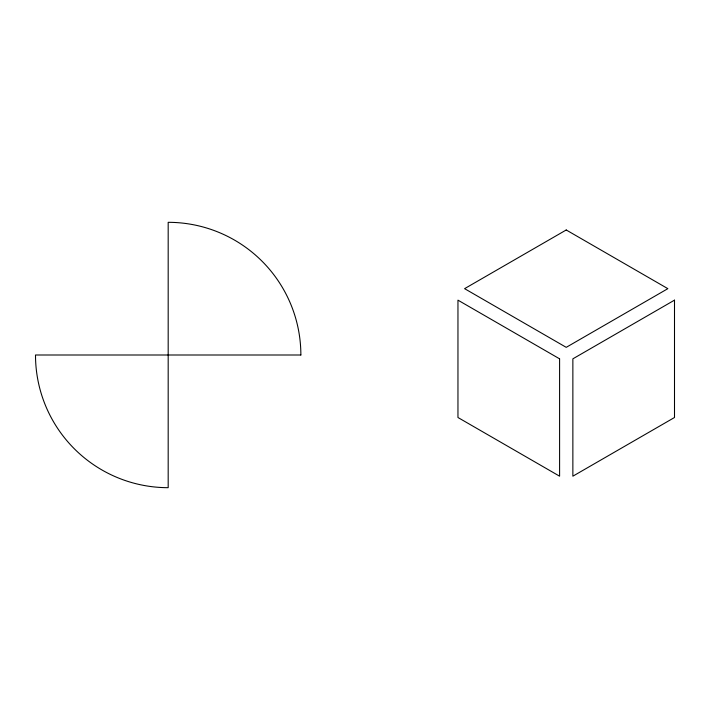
<?xml version="1.0" encoding="UTF-8"?>
<svg xmlns="http://www.w3.org/2000/svg" width="710" height="710" viewBox="0 0 710 710"><rect width="100%" height="100%" fill="white"/><g stroke="black" fill="none" stroke-linecap="round" stroke-linejoin="round"><path stroke-width="1.06" d="M566.225 229.978L464.589 288.659L566.225 347.341L667.861 288.659L566.225 229.978M674.5 300.152L572.863 358.834L572.863 476.188L674.5 417.507L674.5 300.152M300.863 355L35.5 355A132.681 132.681 0 0 0 168.181 487.681L168.181 222.319A132.681 132.681 0 0 1 300.863 355M559.595 358.834L457.959 300.152L457.959 417.507L559.595 476.188L559.595 358.834"/></g></svg>
